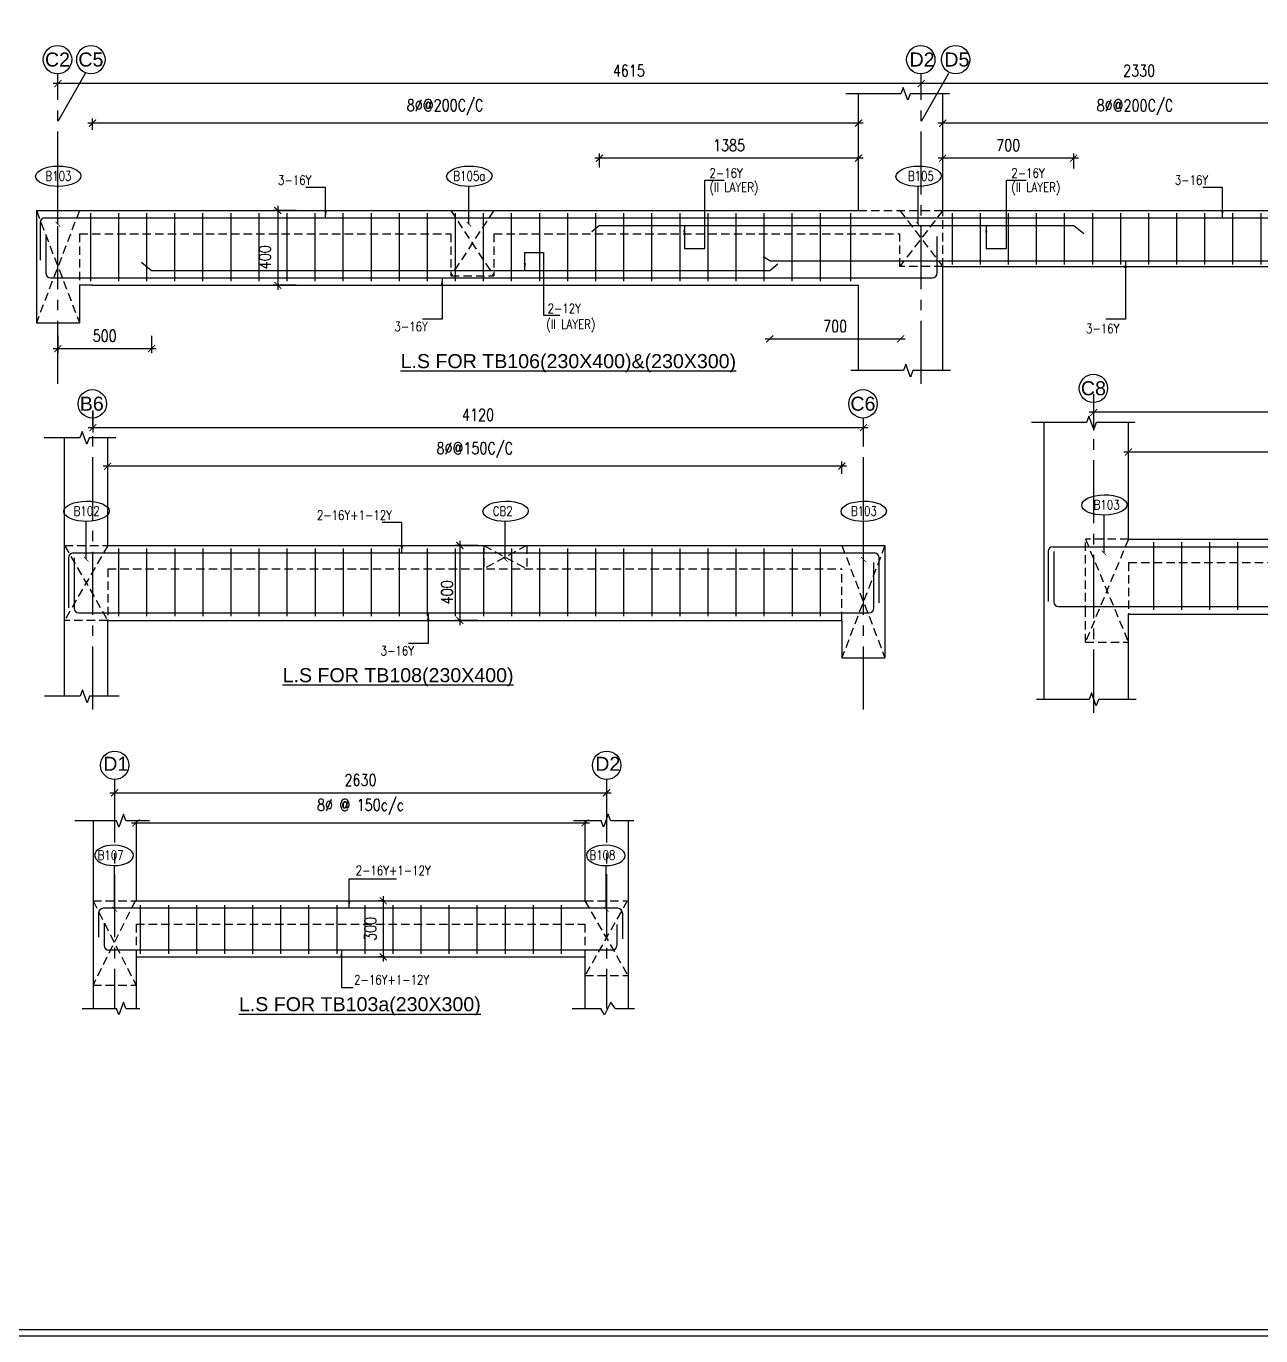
# Model space of a CAD drawing. Header units: millimetres. Extents: x 12977220 to 13113408, y -169657 to -55898.
# Drawn here: x 13080070 to 13086670, y -92416 to -85415 of the extents above; entities that cross this region are included whole.
import ezdxf

# ---------------------------------------------------------------- set-up
doc = ezdxf.new("R2010")
doc.units = ezdxf.units.MM
doc.header["$LTSCALE"] = 3
doc.header["$PDMODE"] = 66
for name, pattern in [('CENTER', [2, 1.25, -0.25, 0.25, -0.25]), ('CENTER2', [1.125, 0.75, -0.125, 0.125, -0.125]), ('HIDDEN', [0.375, 0.25, -0.125]), ('HIDDENX2', [0.75, 0.5, -0.25])]:
    doc.linetypes.add(name, pattern=pattern)
for name, color, linetype in [('BEAM ROD', 211, 'Continuous'), ('COLUMN-NAME', 83, 'Continuous'), ('DIM', 9, 'Continuous'), ('FOOTING', 60, 'Continuous'), ('GRID', 8, 'CENTER'), ('GRIDNAME', 83, 'Continuous'), ('Hidden', 5, 'HIDDEN'), ('MAIN-ROD', 31, 'Continuous'), ('STRIPS-COL-MID', 1, 'Continuous')]:
    doc.layers.add(name, color=color, linetype=linetype)
doc.styles.add('ariel', font='ARIAL.TTF')
doc.styles.add('ROMANS', font='romans.shx', dxfattribs={"width": 0.8})
doc.styles.add('ROMANT', font='romant.shx', dxfattribs={"width": 0.75})
doc.styles.add('STYLE1', font='romans.shx', dxfattribs={"width": 0.8})
doc.dimstyles.new('1NNN', dxfattribs={"dimtxt": 0.5, "dimasz": 0.625, "dimexe": 0.25, "dimexo": 0.25, "dimgap": 0.375, "dimtad": 1, "dimdec": 0, "dimzin": 0, "dimdsep": 46, "dimtxsty": 'ROMANS', "dimblk": 'ARCHTICK', "dimcen": 0.0225, "dimdle": 0.25, "dimclrd": 9, "dimclre": 9, "dimclrt": 4, "dimadec": 0, "dimazin": 0, "dimtfac": 1, "dimtdec": 0, "dimtofl": 0, "dimtmove": 0, "dimatfit": 3, "dimfxl": 1, "dimtvp": 0.25, "dimtolj": 1, "dimtzin": 0, "dimarcsym": 0})
doc.dimstyles.new('DIM', dxfattribs={"dimtxt": 3, "dimasz": 1, "dimexe": 1, "dimexo": 1, "dimgap": 0.5, "dimtad": 1, "dimdec": 0, "dimdsep": 46, "dimtxsty": 'ROMANT', "dimblk": 'DOT', "dimcen": 2, "dimdle": 1, "dimclrd": 9, "dimclre": 9, "dimclrt": 123, "dimadec": 0, "dimazin": 0, "dimtfac": 1, "dimtdec": 0, "dimtmove": 2, "dimatfit": 2, "dimldrblk": 'ARCHTICK', "dimfxl": 1, "dimarcsym": 0})

# ---------------------------------------------------------------- blocks, each defined once
blk = doc.blocks.new('_ARCHTICK')
at = {"color": 0, "linetype": 'ByBlock', "const_width": 0.15}
blk.add_lwpolyline([(-0.5, -0.5), (0.5, 0.5)], dxfattribs=at)
blk = doc.blocks.new('*D812')
at = {"layer": 'Defpoints', "color": 0, "transparency": 16777216}
for p in [(13080542.5, -89511.4), (13083172.5, -89511.4), (13083172.5, -89513.4)]:
    blk.add_point(p, dxfattribs=at)
at = {"layer": 'DIM', "color": 8, "lineweight": -2, "transparency": 16777216}
for p, q in [((13080517.5, -89513.4), (13083197.5, -89513.4)), ((13080542.5, -89536.4), (13080542.5, -89538.4)), ((13083172.5, -89536.4), (13083172.5, -89538.4))]:
    blk.add_line(p, q, dxfattribs=at)
at = {"layer": 'DIM', "color": 8, "lineweight": -2, "transparency": 16777216, "xscale": 37.5, "yscale": 37.5, "zscale": 37.5, "rotation": 180}
blk.add_blockref('_ARCHTICK', (13080542.5, -89513.4), dxfattribs=at)
at = {"layer": 'DIM', "color": 8, "lineweight": -2, "transparency": 16777216, "xscale": 37.5, "yscale": 37.5, "zscale": 37.5}
blk.add_blockref('_ARCHTICK', (13083172.5, -89513.4), dxfattribs=at)
at = {"layer": 'DIM', "color": 6, "transparency": 16777216, "insert": (13081857.5, -89444.7), "char_height": 62.5, "attachment_point": 5, "style": 'ROMANS'}
blk.add_mtext('\\A1;2630', dxfattribs=at)
blk = doc.blocks.new('*D813')
at = {"layer": 'Defpoints', "color": 0, "transparency": 16777216}
for p in [(13080657.5, -89673.7), (13083057.5, -89673.7), (13083057.5, -89673.7)]:
    blk.add_point(p, dxfattribs=at)
at = {"layer": 'DIM', "color": 8, "lineweight": -2, "transparency": 16777216}
blk.add_line((13080632.5, -89673.7), (13083082.5, -89673.7), dxfattribs=at)
at = {"layer": 'DIM', "color": 8, "lineweight": -2, "transparency": 16777216, "xscale": 37.5, "yscale": 37.5, "zscale": 37.5, "rotation": 180}
blk.add_blockref('_ARCHTICK', (13080657.5, -89673.7), dxfattribs=at)
at = {"layer": 'DIM', "color": 8, "lineweight": -2, "transparency": 16777216, "xscale": 37.5, "yscale": 37.5, "zscale": 37.5}
blk.add_blockref('_ARCHTICK', (13083057.5, -89673.7), dxfattribs=at)
at = {"layer": 'DIM', "color": 6, "transparency": 16777216, "insert": (13081857.5, -89588.6), "char_height": 62.5, "attachment_point": 5, "style": 'ROMANS'}
blk.add_mtext('\\A1;8%%C @ 150c/c', dxfattribs=at)
blk = doc.blocks.new('_Dot')
at = {"color": 0, "linetype": 'ByBlock', "lineweight": -2}
blk.add_line((-0.5, 0), (-1, 0), dxfattribs=at)
at = {"color": 0, "linetype": 'ByBlock', "const_width": 0.5}
blk.add_lwpolyline([(-0.25, 0, 1), (0.25, 0, 1)], format="xyb", close=True, dxfattribs=at)
blk = doc.blocks.new('*D814')
at = {"layer": 'Defpoints', "color": 0, "transparency": 16777216}
for p in [(13082013.4, -90090.8), (13081979.5, -90390.8), (13082013.4, -90390.8)]:
    blk.add_point(p, dxfattribs=at)
at = {"layer": 'DIM', "color": 8, "lineweight": -2, "transparency": 16777216}
for p, q in [((13081988.4, -90090.8), (13081954.5, -90090.8)), ((13081979.5, -90065.8), (13081979.5, -90415.8)), ((13081988.4, -90390.8), (13081954.5, -90390.8))]:
    blk.add_line(p, q, dxfattribs=at)
at = {"layer": 'DIM', "color": 8, "lineweight": -2, "transparency": 16777216, "xscale": 37.5, "yscale": 37.5, "zscale": 37.5}
for p, rotation in [((13081979.5, -90090.8), 90), ((13081979.5, -90390.8), 270)]:
    blk.add_blockref('_ARCHTICK', p, dxfattribs=dict(at, rotation=rotation))
at = {"layer": 'DIM', "color": 6, "transparency": 16777216, "insert": (13081910.8, -90240.8), "char_height": 62.5, "attachment_point": 5, "rotation": 90, "style": 'ROMANS'}
blk.add_mtext('\\A1;300', dxfattribs=at)
blk = doc.blocks.new('*D823')
at = {"layer": 'Defpoints', "color": 0, "transparency": 16777216}
for p in [(13084855, -85721.9), (13084855, -85767.6), (13087185, -85830.1)]:
    blk.add_point(p, dxfattribs=at)
at = {"layer": 'DIM', "color": 8, "lineweight": -2, "transparency": 16777216}
for p, q in [((13087210, -85721.9), (13084830, -85721.9)), ((13084855, -85742.6), (13084855, -85696.9)), ((13087185, -85805.1), (13087185, -85696.9))]:
    blk.add_line(p, q, dxfattribs=at)
at = {"layer": 'DIM', "color": 8, "lineweight": -2, "transparency": 16777216, "xscale": 37.5, "yscale": 37.5, "zscale": 37.5, "rotation": 180}
blk.add_blockref('_ARCHTICK', (13084855, -85721.9), dxfattribs=at)
at = {"layer": 'DIM', "color": 8, "lineweight": -2, "transparency": 16777216, "xscale": 37.5, "yscale": 37.5, "zscale": 37.5}
blk.add_blockref('_ARCHTICK', (13087185, -85721.9), dxfattribs=at)
at = {"layer": 'DIM', "color": 6, "transparency": 16777216, "insert": (13086020, -85653.1), "char_height": 62.5, "attachment_point": 5, "style": 'ROMANS'}
blk.add_mtext('\\A1;2330', dxfattribs=at)
blk = doc.blocks.new('*D824')
at = {"layer": 'Defpoints', "color": 0, "transparency": 16777216}
for p in [(13080240, -85721.9), (13080240, -85801.4), (13084855, -85767.6)]:
    blk.add_point(p, dxfattribs=at)
at = {"layer": 'DIM', "color": 8, "lineweight": -2, "transparency": 16777216}
for p, q in [((13084880, -85721.9), (13080215, -85721.9)), ((13080240, -85776.4), (13080240, -85696.9)), ((13084855, -85742.6), (13084855, -85696.9))]:
    blk.add_line(p, q, dxfattribs=at)
at = {"layer": 'DIM', "color": 8, "lineweight": -2, "transparency": 16777216, "xscale": 37.5, "yscale": 37.5, "zscale": 37.5, "rotation": 180}
blk.add_blockref('_ARCHTICK', (13080240, -85721.9), dxfattribs=at)
at = {"layer": 'DIM', "color": 8, "lineweight": -2, "transparency": 16777216, "xscale": 37.5, "yscale": 37.5, "zscale": 37.5}
blk.add_blockref('_ARCHTICK', (13084855, -85721.9), dxfattribs=at)
at = {"layer": 'DIM', "color": 6, "transparency": 16777216, "insert": (13083292, -85653.1), "char_height": 62.5, "attachment_point": 5, "style": 'ROMANS'}
blk.add_mtext('\\A1;4615', dxfattribs=at)
blk = doc.blocks.new('*D825')
at = {"layer": 'Defpoints', "color": 0, "transparency": 16777216}
for p in [(13081538.4, -86400.4), (13081415.6, -86800.4), (13081538.4, -86800.4)]:
    blk.add_point(p, dxfattribs=at)
at = {"layer": 'DIM', "color": 8, "lineweight": -2, "transparency": 16777216}
for p, q in [((13081415.6, -86375.4), (13081415.6, -86825.4)), ((13081513.4, -86400.4), (13081390.6, -86400.4)), ((13081513.4, -86800.4), (13081390.6, -86800.4))]:
    blk.add_line(p, q, dxfattribs=at)
at = {"layer": 'DIM', "color": 8, "lineweight": -2, "transparency": 16777216, "xscale": 37.5, "yscale": 37.5, "zscale": 37.5}
for p, rotation in [((13081415.6, -86400.4), 90), ((13081415.6, -86800.4), 270)]:
    blk.add_blockref('_ARCHTICK', p, dxfattribs=dict(at, rotation=rotation))
at = {"layer": 'DIM', "color": 6, "transparency": 16777216, "insert": (13081346.8, -86650.4), "char_height": 62.5, "attachment_point": 5, "rotation": 90, "style": 'ROMANS'}
blk.add_mtext('\\A1;400', dxfattribs=at)
blk = doc.blocks.new('*D826')
at = {"layer": 'Defpoints', "color": 0, "transparency": 16777216}
for p in [(13084970, -86120.7), (13084970, -86218.8), (13085670, -86201.3)]:
    blk.add_point(p, dxfattribs=at)
at = {"layer": 'DIM', "color": 8, "lineweight": -2, "transparency": 16777216}
for p, q in [((13084970, -86193.8), (13084970, -86095.7)), ((13085670, -86176.3), (13085670, -86095.7)), ((13085695, -86120.7), (13084945, -86120.7))]:
    blk.add_line(p, q, dxfattribs=at)
at = {"layer": 'DIM', "color": 8, "lineweight": -2, "transparency": 16777216, "xscale": 37.5, "yscale": 37.5, "zscale": 37.5, "rotation": 180}
blk.add_blockref('_ARCHTICK', (13084970, -86120.7), dxfattribs=at)
at = {"layer": 'DIM', "color": 8, "lineweight": -2, "transparency": 16777216, "xscale": 37.5, "yscale": 37.5, "zscale": 37.5}
blk.add_blockref('_ARCHTICK', (13085670, -86120.7), dxfattribs=at)
at = {"layer": 'DIM', "color": 6, "transparency": 16777216, "insert": (13085320, -86051.9), "char_height": 62.5, "attachment_point": 5, "style": 'ROMANS'}
blk.add_mtext('\\A1;700', dxfattribs=at)
blk = doc.blocks.new('*D827')
at = {"layer": 'Defpoints', "color": 0, "transparency": 16777216}
for p in [(13084970, -85934.4), (13084970, -85993.2), (13087000.1, -86000.6)]:
    blk.add_point(p, dxfattribs=at)
at = {"layer": 'DIM', "color": 8, "lineweight": -2, "transparency": 16777216}
for p, q in [((13087025.1, -85934.4), (13084945, -85934.4)), ((13084970, -85968.2), (13084970, -85909.4)), ((13087000.1, -85975.6), (13087000.1, -85909.4))]:
    blk.add_line(p, q, dxfattribs=at)
at = {"layer": 'DIM', "color": 8, "lineweight": -2, "transparency": 16777216, "xscale": 37.5, "yscale": 37.5, "zscale": 37.5, "rotation": 180}
blk.add_blockref('_ARCHTICK', (13084970, -85934.4), dxfattribs=at)
at = {"layer": 'DIM', "color": 8, "lineweight": -2, "transparency": 16777216, "xscale": 37.5, "yscale": 37.5, "zscale": 37.5}
blk.add_blockref('_ARCHTICK', (13087000.1, -85934.4), dxfattribs=at)
at = {"layer": 'DIM', "color": 6, "transparency": 16777216, "insert": (13085997.5, -85849.3), "char_height": 62.5, "attachment_point": 5, "style": 'ROMANS'}
blk.add_mtext('\\A1;8%%C@200C/C', dxfattribs=at)
blk = doc.blocks.new('*D828')
at = {"layer": 'Defpoints', "color": 0, "transparency": 16777216}
for p in [(13083135, -86120.7), (13084520, -86166.2), (13083135, -86195.2)]:
    blk.add_point(p, dxfattribs=at)
at = {"layer": 'DIM', "color": 8, "lineweight": -2, "transparency": 16777216}
for p, q in [((13083135, -86170.2), (13083135, -86095.7)), ((13084520, -86141.2), (13084520, -86095.7)), ((13084545, -86120.7), (13083110, -86120.7))]:
    blk.add_line(p, q, dxfattribs=at)
at = {"layer": 'DIM', "color": 8, "lineweight": -2, "transparency": 16777216, "xscale": 37.5, "yscale": 37.5, "zscale": 37.5, "rotation": 180}
blk.add_blockref('_ARCHTICK', (13083135, -86120.7), dxfattribs=at)
at = {"layer": 'DIM', "color": 8, "lineweight": -2, "transparency": 16777216, "xscale": 37.5, "yscale": 37.5, "zscale": 37.5}
blk.add_blockref('_ARCHTICK', (13084520, -86120.7), dxfattribs=at)
at = {"layer": 'DIM', "color": 6, "transparency": 16777216, "insert": (13083827.5, -86051.9), "char_height": 62.5, "attachment_point": 5, "style": 'ROMANS'}
blk.add_mtext('\\A1;1385', dxfattribs=at)
blk = doc.blocks.new('*D829')
at = {"layer": 'Defpoints', "color": 0, "transparency": 16777216}
for p in [(13080425, -85933.5), (13080425, -85994.6), (13084520, -85997.7)]:
    blk.add_point(p, dxfattribs=at)
at = {"layer": 'DIM', "color": 8, "lineweight": -2, "transparency": 16777216}
for p, q in [((13084545, -85933.5), (13080400, -85933.5)), ((13080425, -85969.6), (13080425, -85908.5)), ((13084520, -85972.7), (13084520, -85908.5))]:
    blk.add_line(p, q, dxfattribs=at)
at = {"layer": 'DIM', "color": 8, "lineweight": -2, "transparency": 16777216, "xscale": 37.5, "yscale": 37.5, "zscale": 37.5, "rotation": 180}
blk.add_blockref('_ARCHTICK', (13080425, -85933.5), dxfattribs=at)
at = {"layer": 'DIM', "color": 8, "lineweight": -2, "transparency": 16777216, "xscale": 37.5, "yscale": 37.5, "zscale": 37.5}
blk.add_blockref('_ARCHTICK', (13084520, -85933.5), dxfattribs=at)
at = {"layer": 'DIM', "color": 6, "transparency": 16777216, "insert": (13082309.4, -85848.4), "char_height": 62.5, "attachment_point": 5, "style": 'ROMANS'}
blk.add_mtext('\\A1;8%%C@200C/C', dxfattribs=at)
blk = doc.blocks.new('*D830')
at = {"layer": 'Defpoints', "color": 0, "transparency": 16777216}
for p in [(13080240, -87045.7), (13080740, -87045.7), (13080740, -87139)]:
    blk.add_point(p, dxfattribs=at)
at = {"layer": 'DIM', "color": 8, "lineweight": -2, "transparency": 16777216}
for p, q in [((13080240, -87070.7), (13080240, -87164)), ((13080740, -87070.7), (13080740, -87164)), ((13080215, -87139), (13080765, -87139))]:
    blk.add_line(p, q, dxfattribs=at)
at = {"layer": 'DIM', "color": 8, "lineweight": -2, "transparency": 16777216, "xscale": 37.5, "yscale": 37.5, "zscale": 37.5, "rotation": 180}
blk.add_blockref('_ARCHTICK', (13080240, -87139), dxfattribs=at)
at = {"layer": 'DIM', "color": 8, "lineweight": -2, "transparency": 16777216, "xscale": 37.5, "yscale": 37.5, "zscale": 37.5}
blk.add_blockref('_ARCHTICK', (13080740, -87139), dxfattribs=at)
at = {"layer": 'DIM', "color": 6, "transparency": 16777216, "insert": (13080490, -87070.2), "char_height": 62.5, "attachment_point": 5, "style": 'ROMANS'}
blk.add_mtext('\\A1;500', dxfattribs=at)
blk = doc.blocks.new('*D831')
at = {"layer": 'Defpoints', "color": 0, "transparency": 16777216}
for p in [(13084045, -87087), (13084745, -87087), (13084745, -87087)]:
    blk.add_point(p, dxfattribs=at)
at = {"layer": 'DIM', "color": 8, "lineweight": -2, "transparency": 16777216}
blk.add_line((13084020, -87087), (13084770, -87087), dxfattribs=at)
at = {"layer": 'DIM', "color": 8, "lineweight": -2, "transparency": 16777216, "xscale": 37.5, "yscale": 37.5, "zscale": 37.5, "rotation": 180}
blk.add_blockref('_ARCHTICK', (13084045, -87087), dxfattribs=at)
at = {"layer": 'DIM', "color": 8, "lineweight": -2, "transparency": 16777216, "xscale": 37.5, "yscale": 37.5, "zscale": 37.5}
blk.add_blockref('_ARCHTICK', (13084745, -87087), dxfattribs=at)
at = {"layer": 'DIM', "color": 6, "transparency": 16777216, "insert": (13084395, -87018.3), "char_height": 62.5, "attachment_point": 5, "style": 'ROMANS'}
blk.add_mtext('\\A1;700', dxfattribs=at)
blk = doc.blocks.new('*D835')
at = {"layer": 'Defpoints', "color": 0, "transparency": 16777216}
for p in [(13080426, -87445.2), (13080426, -87561.6), (13084546, -87675.3)]:
    blk.add_point(p, dxfattribs=at)
at = {"layer": 'DIM', "color": 8, "lineweight": -2, "transparency": 16777216}
for p, q in [((13080426, -87470.2), (13080426, -87586.6)), ((13084571, -87561.6), (13080401, -87561.6)), ((13084546, -87650.3), (13084546, -87536.6))]:
    blk.add_line(p, q, dxfattribs=at)
at = {"layer": 'DIM', "color": 8, "lineweight": -2, "transparency": 16777216, "xscale": 37.5, "yscale": 37.5, "zscale": 37.5, "rotation": 180}
blk.add_blockref('_ARCHTICK', (13080426, -87561.6), dxfattribs=at)
at = {"layer": 'DIM', "color": 8, "lineweight": -2, "transparency": 16777216, "xscale": 37.5, "yscale": 37.5, "zscale": 37.5}
blk.add_blockref('_ARCHTICK', (13084546, -87561.6), dxfattribs=at)
at = {"layer": 'DIM', "color": 6, "transparency": 16777216, "insert": (13082486, -87492.8), "char_height": 62.5, "attachment_point": 5, "style": 'ROMANS'}
blk.add_mtext('\\A1;4120', dxfattribs=at)
blk = doc.blocks.new('*D836')
at = {"layer": 'Defpoints', "color": 0, "transparency": 16777216}
for p in [(13082511.2, -88191.4), (13082388.4, -88591.4), (13082511.2, -88591.4)]:
    blk.add_point(p, dxfattribs=at)
at = {"layer": 'DIM', "color": 8, "lineweight": -2, "transparency": 16777216}
for p, q in [((13082486.2, -88191.4), (13082363.4, -88191.4)), ((13082388.4, -88166.4), (13082388.4, -88616.4)), ((13082486.2, -88591.4), (13082363.4, -88591.4))]:
    blk.add_line(p, q, dxfattribs=at)
at = {"layer": 'DIM', "color": 8, "lineweight": -2, "transparency": 16777216, "xscale": 37.5, "yscale": 37.5, "zscale": 37.5}
for p, rotation in [((13082388.4, -88191.4), 90), ((13082388.4, -88591.4), 270)]:
    blk.add_blockref('_ARCHTICK', p, dxfattribs=dict(at, rotation=rotation))
at = {"layer": 'DIM', "color": 6, "transparency": 16777216, "insert": (13082319.7, -88441.4), "char_height": 62.5, "attachment_point": 5, "rotation": 90, "style": 'ROMANS'}
blk.add_mtext('\\A1;400', dxfattribs=at)
blk = doc.blocks.new('*D837')
at = {"layer": 'Defpoints', "color": 0, "transparency": 16777216}
for p in [(13080506, -87766.7), (13080506, -87814), (13084431, -87834)]:
    blk.add_point(p, dxfattribs=at)
at = {"layer": 'DIM', "color": 8, "lineweight": -2, "transparency": 16777216}
for p, q in [((13084456, -87766.7), (13080481, -87766.7)), ((13080506, -87789), (13080506, -87741.7)), ((13084431, -87809), (13084431, -87741.7))]:
    blk.add_line(p, q, dxfattribs=at)
at = {"layer": 'DIM', "color": 8, "lineweight": -2, "transparency": 16777216, "xscale": 37.5, "yscale": 37.5, "zscale": 37.5, "rotation": 180}
blk.add_blockref('_ARCHTICK', (13080506, -87766.7), dxfattribs=at)
at = {"layer": 'DIM', "color": 8, "lineweight": -2, "transparency": 16777216, "xscale": 37.5, "yscale": 37.5, "zscale": 37.5}
blk.add_blockref('_ARCHTICK', (13084431, -87766.7), dxfattribs=at)
at = {"layer": 'DIM', "color": 6, "transparency": 16777216, "insert": (13082468.5, -87681.6), "char_height": 62.5, "attachment_point": 5, "style": 'ROMANS'}
blk.add_mtext('\\A1;8%%C@150C/C', dxfattribs=at)
blk = doc.blocks.new('*D838')
at = {"layer": 'Defpoints', "color": 0, "transparency": 16777216}
for p in [(13090462.9, -87359.6), (13085777.9, -87479.2), (13085777.9, -87601.7)]:
    blk.add_point(p, dxfattribs=at)
at = {"layer": 'DIM', "color": 8, "lineweight": -2, "transparency": 16777216}
for p, q in [((13090462.9, -87384.6), (13090462.9, -87504.2)), ((13090487.9, -87479.2), (13085752.9, -87479.2)), ((13085777.9, -87576.7), (13085777.9, -87454.2))]:
    blk.add_line(p, q, dxfattribs=at)
at = {"layer": 'DIM', "color": 8, "lineweight": -2, "transparency": 16777216, "xscale": 37.5, "yscale": 37.5, "zscale": 37.5, "rotation": 180}
blk.add_blockref('_ARCHTICK', (13085777.9, -87479.2), dxfattribs=at)
at = {"layer": 'DIM', "color": 8, "lineweight": -2, "transparency": 16777216, "xscale": 37.5, "yscale": 37.5, "zscale": 37.5}
blk.add_blockref('_ARCHTICK', (13090462.9, -87479.2), dxfattribs=at)
at = {"layer": 'DIM', "color": 6, "transparency": 16777216, "insert": (13088120.4, -87410.5), "char_height": 62.5, "attachment_point": 5, "style": 'ROMANS'}
blk.add_mtext('\\A1;4685', dxfattribs=at)
blk = doc.blocks.new('*D839')
at = {"layer": 'Defpoints', "color": 0, "transparency": 16777216}
for p in [(13085962.9, -87691.8), (13085962.9, -87766.2), (13090347.9, -87757.9)]:
    blk.add_point(p, dxfattribs=at)
at = {"layer": 'DIM', "color": 8, "lineweight": -2, "transparency": 16777216}
for p, q in [((13090372.9, -87691.8), (13085937.9, -87691.8)), ((13085962.9, -87741.2), (13085962.9, -87666.8)), ((13090347.9, -87732.9), (13090347.9, -87666.8))]:
    blk.add_line(p, q, dxfattribs=at)
at = {"layer": 'DIM', "color": 8, "lineweight": -2, "transparency": 16777216, "xscale": 37.5, "yscale": 37.5, "zscale": 37.5, "rotation": 180}
blk.add_blockref('_ARCHTICK', (13085962.9, -87691.8), dxfattribs=at)
at = {"layer": 'DIM', "color": 8, "lineweight": -2, "transparency": 16777216, "xscale": 37.5, "yscale": 37.5, "zscale": 37.5}
blk.add_blockref('_ARCHTICK', (13090347.9, -87691.8), dxfattribs=at)
at = {"layer": 'DIM', "color": 6, "transparency": 16777216, "insert": (13088155.4, -87606.7), "char_height": 62.5, "attachment_point": 5, "style": 'ROMANS'}
blk.add_mtext('\\A1;8%%C@200C/C', dxfattribs=at)

msp = doc.modelspace()

# ---------------------------------------------------------------- linework, layer by layer
at = {"layer": 'BEAM ROD', "color": 2}
for p, q in [((13080170.5, -86440.4), (13084929.4, -86440.4)), ((13084929.4, -86440.4), (13087245, -86440.4)), ((13080145.5, -86465.4), (13080145.5, -86665.3)), ((13083135, -86480.4), (13083094.1, -86514)), ((13083135, -86480.4), (13085670, -86480.4)), ((13085670, -86480.4), (13085724, -86523.5)), ((13080175.5, -86539.4), (13080175.5, -86735.4)), ((13084940, -86735.4), (13084940, -86539.3)), ((13084045, -86670.4), (13084010.2, -86648)), ((13080686.1, -86677.2), (13080740, -86720.4)), ((13080740, -86720.4), (13084045, -86720.4)), ((13084045, -86670.4), (13087215, -86670.4)), ((13084045, -86720.4), (13084088.7, -86685)), ((13080200.5, -86760.4), (13084915, -86760.4)), ((13085558.4, -88197.7), (13085922.2, -88197.7)), ((13085922.2, -88197.7), (13090522.9, -88197.7)), ((13080296.5, -88256.4), (13080296.5, -88524.4)), ((13080321.5, -88231.4), (13084390.4, -88231.4)), ((13080326.5, -88256.4), (13080326.5, -88526.4)), ((13084390.4, -88231.4), (13084606, -88231.4)), ((13084631, -88498.1), (13084631, -88256.4)), ((13085533.4, -88222.7), (13085533.4, -88490.8)), ((13085563.4, -88222.7), (13085563.4, -88492.7)), ((13084601, -88526.4), (13084601, -88281.6)), ((13080351.5, -88551.4), (13084576, -88551.4)), ((13085588.4, -88517.7), (13090492.9, -88517.7))]:
    msp.add_line(p, q, dxfattribs=at)
for centre, start, end in [((13080170.5, -86465.4), 90, 180), ((13080200.5, -86735.4, 0), 180, 270), ((13084915, -86735.4, 0), 270, 360), ((13085558.4, -88222.7), 90, 180), ((13080321.5, -88256.4), 90, 180), ((13084606, -88256.4), 0, 90), ((13080351.5, -88526.4, 0), 180, 270), ((13084576, -88526.4, 0), 270, 0), ((13085588.4, -88492.7, 0), 180, 270)]:
    msp.add_arc(centre, 25, start, end, dxfattribs=at)
at = {"layer": 'COLUMN-NAME', "color": 8, "linetype": 'HIDDENX2', "ltscale": 30}
for p, q in [((13080355, -86400.4), (13080125, -87000.4)), ((13080125, -86400.4), (13080355, -87000.4)), ((13082570, -86400.4), (13082340, -86750.4)), ((13082340, -86400.4), (13082570, -86750.4)), ((13084520, -86400.4), (13084970, -86400.4)), ((13084970, -86400.4), (13084740, -86700.4)), ((13084740, -86400.4), (13084970, -86700.4)), ((13084970, -86700.4), (13084970, -86400.4)), ((13080355, -86525.4), (13082340, -86525.4)), ((13080355, -86525.4), (13080355, -86800.4)), ((13082340, -86525.4), (13082340, -86750.4)), ((13082570, -86525.4), (13084740, -86525.4)), ((13082570, -86525.4), (13082570, -86750.4)), ((13084740, -86700.4), (13084740, -86525.4)), ((13084970, -86700.4), (13084740, -86700.4)), ((13082340, -86750.4), (13082570, -86750.4)), ((13080276, -88191.4), (13080506, -88191.4)), ((13080506, -88191.4), (13080276, -88591.4)), ((13080276, -88191.4), (13080506, -88591.4)), ((13082516, -88191.4), (13082516, -88316.4)), ((13082516, -88191.4), (13082746, -88316.4)), ((13082746, -88191.4), (13082516, -88316.4)), ((13082746, -88191.4), (13082746, -88316.4)), ((13084661, -88191.4), (13084431, -88791.4)), ((13084431, -88191.4), (13084661, -88791.4)), ((13085732.9, -88557.7), (13085732.9, -88157.7)), ((13085962.9, -88157.7), (13085732.9, -88707.7)), ((13085732.9, -88157.7), (13085962.9, -88707.7)), ((13085962.9, -88157.7), (13085732.9, -88157.7)), ((13080506, -88316.4), (13084431, -88316.4)), ((13080506, -88316.4), (13080506, -88591.4)), ((13084431, -88316.4), (13084431, -88316.4)), ((13084431, -88591.4), (13084431, -88316.4)), ((13085962.9, -88282.7), (13090347.9, -88282.7)), ((13085962.9, -88282.7), (13085962.9, -88557.7)), ((13085732.9, -88707.7), (13085732.9, -88557.7)), ((13080506, -88591.4), (13080276, -88591.4)), ((13085732.9, -88707.7), (13085962.9, -88707.7)), ((13080427.5, -90090.8), (13080657.5, -90090.8)), ((13080653.4, -90090.8), (13080427.5, -90540.8)), ((13080427.5, -90090.8), (13080657.5, -90540.8)), ((13083057.5, -90090.8), (13083287.5, -90090.8)), ((13083283.4, -90090.8), (13083057.5, -90490.8)), ((13083057.5, -90090.8), (13083287.5, -90490.8)), ((13080657.5, -90215.8), (13083057.5, -90215.8)), ((13080657.5, -90215.8), (13080657.5, -90390.8)), ((13083057.5, -90215.8), (13083057.5, -90390.8)), ((13083057.5, -90490.8), (13083287.5, -90490.8)), ((13080427.5, -90540.8), (13080657.5, -90540.8))]:
    msp.add_line(p, q, dxfattribs=at)
at = {"layer": 'DIM', "color": 1, "linetype": 'ByBlock', "ltscale": 500}
for p, q in [((13084520, -86400.4), (13084520, -85777.4)), ((13084970, -86400.4), (13084970, -85777.9)), ((13080125, -86400.4), (13080355, -86400.4)), ((13080125, -86400.4), (13080125, -87000.4)), ((13080355, -86400.4), (13084520, -86400.4)), ((13084970, -86400.4), (13087000, -86400.4)), ((13084970, -87257), (13084970, -86700.4)), ((13084970, -86700.4), (13087000, -86700.4)), ((13080355, -86800.4), (13080355, -87000.4)), ((13080425, -86800.4), (13080355, -86800.4)), ((13080425, -86800.4), (13084520, -86800.4)), ((13084520, -87256.4), (13084520, -86800.4)), ((13080125, -87000.4), (13080355, -87000.4)), ((13085512.9, -88557.7), (13085512.9, -87534.7)), ((13085962.9, -88157.7), (13085962.9, -87535.2)), ((13080276, -88591.4), (13080276, -87617.1)), ((13080506, -88191.4), (13080506, -87617.1)), ((13080493.6, -88191.4), (13084431, -88191.4)), ((13084431, -88191.4), (13084431, -88191.4)), ((13084431, -88191.4), (13084661, -88191.4)), ((13084661, -88191.4), (13084661, -88791.4)), ((13085962.9, -88157.7), (13090347.8, -88157.7)), ((13085512.9, -89013.8), (13085512.9, -88557.7)), ((13085962.9, -89014.3), (13085962.9, -88557.7)), ((13085962.9, -88557.7), (13090347.8, -88557.7)), ((13080276, -88997.4), (13080276, -88591.4)), ((13080506, -88997.4), (13080506, -88591.4)), ((13080506, -88591.4), (13084431, -88591.4)), ((13084431, -88591.4), (13084431, -88591.4)), ((13084431, -88591.4), (13084431, -88791.4)), ((13084431, -88791.4), (13084661, -88791.4)), ((13080427.5, -89662.1), (13080427.5, -90666.3)), ((13080657.5, -89662.1), (13080657.5, -90090.8)), ((13083057.5, -89662.1), (13083057.5, -90090.8)), ((13083133.4, -89662.1), (13083133.4, -89662.1)), ((13083133.4, -89662.1), (13083134.2, -89662.1)), ((13083287.5, -89662.1), (13083287.5, -89661.2)), ((13083287.5, -89662.1), (13083287.5, -90090.8)), ((13080657.5, -90090.8), (13083057.5, -90090.8)), ((13083287.5, -90090.8), (13083287.5, -90666.3)), ((13080657.5, -90390.8), (13083057.5, -90390.8)), ((13080657.5, -90390.8), (13080657.5, -90666.3)), ((13083057.5, -90390.8), (13083057.5, -90666.3))]:
    msp.add_line(p, q, dxfattribs=at)
at = {"layer": 'DIM', "color": 8}
for p, q in [((13083697.6, -86603.8), (13083697.6, -86238.3)), ((13083697.6, -86238.3), (13083802.2, -86238.3)), ((13085311.4, -86603.8), (13085311.4, -86238.3)), ((13085311.4, -86238.3), (13085416, -86238.3))]:
    msp.add_line(p, q, dxfattribs=at)
at = {"layer": 'DIM', "linetype": 'ByBlock', "ltscale": 500}
msp.add_line((13072844.3, -92383), (13089603.2, -92383), dxfattribs=at)
msp.add_lwpolyline([(13092413.3, -78556), (13072811.3, -78556), (13072811.3, -92416), (13092413.3, -92416)], close=True, dxfattribs=at)
at = {"layer": 'DIM', "color": 1, "linetype": 'ByBlock', "ltscale": 500}
for points in [[(13080330.4, -89662.1), (13080552.5, -89662.1)], [(13080602.5, -89662.1), (13080590, -89627.8), (13080565, -89696.5), (13080552.5, -89662.1)], [(13080602.5, -89662.1), (13080729.9, -89662.1)], [(13082995.4, -89662.1), (13083143.4, -89662.1)], [(13083193.4, -89662.1), (13083180.9, -89627.8), (13083155.9, -89696.5), (13083143.4, -89662.1)], [(13083193.4, -89662.1), (13083317.8, -89662.1)], [(13080602.5, -90666.3), (13080590, -90632), (13080565, -90700.7), (13080552.5, -90666.3)], [(13083218.1, -90666.3), (13083195.4, -90632), (13083162.6, -90700.7), (13083141.7, -90666.3)], [(13080368.7, -90666.3), (13080552.5, -90666.3)], [(13080602.5, -90666.3), (13080677.4, -90666.3)], [(13082988.5, -90666.3), (13083141.7, -90666.3)], [(13083218.1, -90666.3), (13083322.2, -90666.3)]]:
    msp.add_lwpolyline(points, dxfattribs=at)
at = {"layer": 'FOOTING', "color": 6, "linetype": 'ByBlock'}
for centre in [(13080241.8, -86217.3), (13082439.3, -86217.3), (13084841.2, -86217.3), (13085834, -87974.7), (13080392.8, -88008.3), (13082633.3, -88008.3), (13084547.8, -88008.3)]:
    msp.add_ellipse(centre, major_axis=(-121.2, -1.5), ratio=0.448183, dxfattribs=at)
at = {"layer": 'FOOTING', "color": 6, "linetype": 'ByBlock', "extrusion": (0, 0, -1)}
for centre in [(13080539.8, -89848), (13083168.9, -89848.1)]:
    msp.add_ellipse(centre, major_axis=(103.6, -1.2), ratio=0.52435, dxfattribs=at)
at = {"layer": 'GRID', "linetype": 'CENTER2', "ltscale": 150}
for p, q in [((13080385.1, -85667.8), (13080240, -85925.6)), ((13080240, -87327.7), (13080240, -85670)), ((13085000.1, -85667.8), (13084855, -85925.6)), ((13084855, -87327.9), (13084855, -85670)), ((13085777.9, -89085.3), (13085777.9, -87381.5)), ((13080426, -89068.6), (13080426, -87476.4)), ((13084546, -89068.6), (13084546, -87509.7)), ((13080542.5, -89442.1), (13080542.5, -90666.3)), ((13083172.5, -89442.1), (13083172.5, -90666.3))]:
    msp.add_line(p, q, dxfattribs=at)
at = {"layer": 'GRIDNAME'}
for centre in [(13080237.7, -85594.2), (13080416.2, -85594.2), (13084852.7, -85594.2), (13085038.7, -85594.2), (13085775.6, -87351.6), (13080423.7, -87434), (13084543.7, -87434), (13080543.5, -89366.3), (13083173.5, -89366.3)]:
    msp.add_circle(centre, 75.8, dxfattribs=at)
at = {"layer": 'Hidden', "color": 1, "linetype": 'Continuous'}
for points in [[(13085006.7, -85776.9), (13084796.5, -85776.9), (13084784, -85811.2), (13084759, -85742.5), (13084746.5, -85776.9), (13084452, -85776.9)], [(13085011.8, -87256.4), (13084810, -87256.4), (13084797.5, -87290.8), (13084772.5, -87222.1), (13084760, -87256.4), (13084478.5, -87256.4)], [(13085999.6, -87534.2), (13085789.4, -87534.2), (13085776.9, -87568.6), (13085751.9, -87499.9), (13085739.4, -87534.2), (13085444.9, -87534.2)], [(13080549, -87615.8), (13080406.5, -87615.8), (13080394, -87650.1), (13080369, -87581.4), (13080356.5, -87615.8), (13080166.5, -87615.8)], [(13080568, -88997.4), (13080408.6, -88997.4), (13080396.1, -89031.7), (13080371.1, -88963.1), (13080358.6, -88997.4), (13080168.6, -88997.4)], [(13086004.7, -89013.8), (13085802.9, -89013.8), (13085790.4, -89048.1), (13085765.4, -88979.4), (13085752.9, -89013.8), (13085471.4, -89013.8)]]:
    msp.add_lwpolyline(points, dxfattribs=at)
at = {"layer": 'MAIN-ROD', "color": 2, "linetype": 'ByBlock', "ltscale": 500}
for p, q in [((13080457.5, -90155.8), (13080457.5, -90285.2)), ((13083232.5, -90130.8), (13080482.5, -90130.8)), ((13083257.5, -90155.8), (13083257.5, -90294)), ((13080487.5, -90210.5), (13080487.5, -90330.1)), ((13083227.5, -90218.2), (13083227.5, -90330.1)), ((13083202.5, -90355.1), (13080512.5, -90355.1))]:
    msp.add_line(p, q, dxfattribs=at)
for centre, start, end in [((13080482.5, -90155.8), 90, 180), ((13083232.5, -90155.8), 360, 90), ((13080512.5, -90330.1, 0), 180, 270), ((13083202.5, -90330.1, 0), 270, 360)]:
    msp.add_arc(centre, 25, start, end, dxfattribs=at)
at = {"layer": 'STRIPS-COL-MID', "color": 8, "linetype": 'Continuous'}
for p, q in [((13080413.7, -86415.5), (13080413.7, -86778.1)), ((13080563.7, -86415.5), (13080563.7, -86778.1)), ((13080713.7, -86415.5), (13080713.7, -86778.1)), ((13080863.7, -86415.5), (13080863.7, -86778.1)), ((13081013.7, -86415.5), (13081013.7, -86778.1)), ((13081163.7, -86415.5), (13081163.7, -86778.1)), ((13081313.7, -86415.5), (13081313.7, -86778.1)), ((13081463.7, -86415.5), (13081463.7, -86778.1)), ((13081613.7, -86415.5), (13081613.7, -86778.1)), ((13081763.7, -86415.5), (13081763.7, -86778.1)), ((13081913.7, -86415.5), (13081913.7, -86778.1)), ((13082063.7, -86415.5), (13082063.7, -86778.1)), ((13082213.7, -86415.5), (13082213.7, -86778.1)), ((13082363.7, -86415.5), (13082363.7, -86778.1)), ((13082513.7, -86415.5), (13082513.7, -86778.1)), ((13082663.7, -86415.5), (13082663.7, -86778.1)), ((13082813.7, -86415.5), (13082813.7, -86778.1)), ((13082963.7, -86415.5), (13082963.7, -86778.1)), ((13083113.7, -86415.5), (13083113.7, -86778.1)), ((13083263.7, -86415.5), (13083263.7, -86778.1)), ((13083413.7, -86415.5), (13083413.7, -86778.1)), ((13083563.7, -86415.5), (13083563.7, -86778.1)), ((13083713.7, -86415.5), (13083713.7, -86778.1)), ((13083863.7, -86415.5), (13083863.7, -86778.1)), ((13084013.7, -86415.5), (13084013.7, -86778.1)), ((13084163.7, -86415.5), (13084163.7, -86778.1)), ((13084314.9, -86415.5), (13084314.9, -86778.1)), ((13084477.3, -86415.5), (13084477.3, -86778.1)), ((13085019.8, -86415.5), (13085019.8, -86688.8)), ((13085169.8, -86415.5), (13085169.8, -86688.8)), ((13085319.8, -86415.5), (13085319.8, -86688.8)), ((13085469.8, -86415.5), (13085469.8, -86688.8)), ((13085619.8, -86415.5), (13085619.8, -86688.8)), ((13085769.8, -86415.5), (13085769.8, -86688.8)), ((13085919.8, -86415.5), (13085919.8, -86688.8)), ((13086069.8, -86415.5), (13086069.8, -86688.8)), ((13086219.8, -86415.5), (13086219.8, -86688.8)), ((13086369.8, -86415.5), (13086369.8, -86688.8)), ((13086519.8, -86415.5), (13086519.8, -86688.8)), ((13086669.8, -86415.5), (13086669.8, -86688.8)), ((13082835.9, -86625.8), (13082835.9, -86960.6)), ((13082835.9, -86960.6), (13082922.7, -86960.6)), ((13080564.3, -88206.5), (13080564.3, -88569.1)), ((13080714.3, -88206.5), (13080714.3, -88569.1)), ((13080864.3, -88206.5), (13080864.3, -88569.1)), ((13081014.3, -88206.5), (13081014.3, -88569.1)), ((13081164.3, -88206.5), (13081164.3, -88569.1)), ((13081314.3, -88206.5), (13081314.3, -88569.1)), ((13081464.3, -88206.5), (13081464.3, -88569.1)), ((13081614.3, -88206.5), (13081614.3, -88569.1)), ((13081764.3, -88206.5), (13081764.3, -88569.1)), ((13081914.3, -88206.5), (13081914.3, -88569.1)), ((13082064.3, -88206.5), (13082064.3, -88569.1)), ((13082214.3, -88206.5), (13082214.3, -88569.1)), ((13082364.3, -88206.5), (13082364.3, -88569.1)), ((13082514.3, -88206.5), (13082514.3, -88569.1)), ((13082664.3, -88206.5), (13082664.3, -88569.1)), ((13082814.3, -88206.5), (13082814.3, -88569.1)), ((13082964.3, -88206.5), (13082964.3, -88569.1)), ((13083114.3, -88206.5), (13083114.3, -88569.1)), ((13083264.3, -88206.5), (13083264.3, -88569.1)), ((13083414.3, -88206.5), (13083414.3, -88569.1)), ((13083564.3, -88206.5), (13083564.3, -88569.1)), ((13083714.3, -88206.5), (13083714.3, -88569.1)), ((13083864.3, -88206.5), (13083864.3, -88569.1)), ((13084014.3, -88206.5), (13084014.3, -88569.1)), ((13084164.3, -88206.5), (13084164.3, -88569.1)), ((13084314.3, -88206.5), (13084314.3, -88569.1)), ((13086096, -88172.9), (13086096, -88535.4)), ((13086246, -88172.9), (13086246, -88535.4)), ((13086396, -88172.9), (13086396, -88535.4)), ((13086546, -88172.9), (13086546, -88535.4)), ((13080680.2, -90113.7), (13080680.2, -90374.3)), ((13080830.2, -90113.7), (13080830.2, -90374.3)), ((13080830.2, -90113.7), (13080830.2, -90374.3)), ((13080980.2, -90113.7), (13080980.2, -90374.3)), ((13081130.2, -90113.7), (13081130.2, -90374.3)), ((13081280.2, -90113.7), (13081280.2, -90374.3)), ((13081430.2, -90113.7), (13081430.2, -90374.3)), ((13081580.2, -90113.7), (13081580.2, -90374.3)), ((13081730.2, -90113.7), (13081730.2, -90374.3)), ((13081880.2, -90113.7), (13081880.2, -90374.3)), ((13082030.2, -90113.7), (13082030.2, -90374.3)), ((13082180.2, -90113.7), (13082180.2, -90374.3)), ((13082330.2, -90113.7), (13082330.2, -90374.3)), ((13082480.2, -90113.7), (13082480.2, -90374.3)), ((13082630.2, -90113.7), (13082630.2, -90374.3)), ((13082780.2, -90113.7), (13082780.2, -90374.3)), ((13082930.2, -90113.7), (13082930.2, -90374.3))]:
    msp.add_line(p, q, dxfattribs=at)

# ---------------------------------------------------------------- texts
at = {"layer": 'FOOTING', "color": 6, "linetype": 'ByBlock', "style": 'STYLE1', "width": 0.8}
for s, p in [('2-16Y', (13083722.8, -86225.2)), ('2-16Y', (13085336.6, -86225.2)), ('B103', (13080173.2, -86241.1)), ('3-16Y', (13081416.6, -86262.9)), ('B105a', (13082353.8, -86241.1)), ('(II LAYER)', (13083722.8, -86301.6)), ('B105', (13084783.9, -86241.1)), ('(II LAYER)', (13085336.6, -86301.6)), ('3-16Y', (13086210.6, -86262.9)), ('2-12Y', (13082857.6, -86948.7)), ('3-16Y', (13082039.1, -87046.1)), ('(II LAYER)', (13082850.8, -87033.8)), ('3-16Y', (13085736, -87056.3)), ('B102', (13080324.2, -88032.1)), ('CB2', (13082564.7, -88032.1)), ('B103', (13084479.2, -88032.1)), ('B103', (13085776.8, -87998.5)), ('2-16Y+1-12Y', (13081624.3, -88053.9)), ('3-16Y', (13081965.2, -88778.8)), ('B107', (13080452.3, -89871.8)), ('B108', (13083081.4, -89871.9)), ('2-16Y+1-12Y', (13081831.7, -89953.4)), ('2-16Y+1-12Y', (13081823.3, -90537.8))]:
    msp.add_text(s, height=50, dxfattribs=at).set_placement(p)
at = {"layer": 'GRIDNAME', "style": 'ariel'}
for s, p in [('C2', (13080170.8, -85630.9)), ('C5', (13080349.3, -85630.9)), ('D2', (13084792.6, -85630.9)), ('D5', (13084978.6, -85630.9)), ('C8', (13085708.7, -87388.3)), ('B6', (13080356.8, -87470.7)), ('C6', (13084476.4, -87470.7)), ('D1', (13080482.5, -89395.8)), ('D2', (13083112.5, -89395.8))]:
    msp.add_text(s, height=75, rotation=360, dxfattribs=at).set_placement(p)
at = {"layer": 'GRIDNAME', "color": 4, "style": 'ariel'}
for s, p in [('%%UL.S FOR TB106(230X400)&(230X300)', (13082071.9, -87243.3)), ('%%UL.S FOR TB108(230X400)', (13081441.2, -88922))]:
    msp.add_text(s, height=75, rotation=360, dxfattribs=at).set_placement(p)
at = {"layer": 'GRIDNAME', "color": 2, "style": 'ariel'}
msp.add_text('%%UL.S FOR TB103a(230X300)', height=75, rotation=0, dxfattribs=at).set_placement((13081207.6, -90680.9))

# ---------------------------------------------------------------- dimensions: what is measured, and where the dimension line sits
at = {"layer": 'DIM', "color": 8}
for base, p1, p2, angle, picture, middle in [((13080240, -85721.9), (13084855, -85767.6), (13080240, -85801.4), 180, '*D824', (13083292, -85721.9)), ((13084855, -85721.9), (13087185, -85830.1), (13084855, -85767.6), 180, '*D823', (13086020, -85721.9)), ((13081415.6, -86800.4), (13081538.4, -86400.4), (13081538.4, -86800.4), 90, '*D825', (13081415.6, -86650.4)), ((13085777.9, -87479.2), (13090462.9, -87359.6), (13085777.9, -87601.7), 180, '*D838', (13088120.4, -87479.2)), ((13080426, -87561.6), (13084546, -87675.3), (13080426, -87445.2), 180, '*D835', (13082486, -87561.6)), ((13082388.4, -88591.4), (13082511.2, -88191.4), (13082511.2, -88591.4), 90, '*D836', (13082388.4, -88441.4))]:
    dim = msp.add_linear_dim(base=base, p1=p1, p2=p2, angle=angle, dimstyle='1NNN', override={"dimscale": 25, "dimtxt": 2.5, "dimasz": 1.5, "dimexe": 1, "dimexo": 1, "dimgap": 1.5, "dimcen": 0.09, "dimdle": 1, "dimclrd": 8, "dimclre": 8, "dimclrt": 6, "dimtvp": 1}, dxfattribs=at)
    dim.commit()
    dim.dimension.update_dxf_attribs({"geometry": picture, "text_midpoint": middle, "dimtype": 160})
for base, p1, p2, text, picture, middle in [((13080425, -85933.5), (13084520, -85997.7), (13080425, -85994.6), '8%%C@200C/C', '*D829', (13082309.4, -85933.5)), ((13084970, -85934.4), (13087000.1, -86000.6), (13084970, -85993.2), '8%%C@200C/C', '*D827', (13085997.5, -85934.4)), ((13085962.9, -87691.8), (13090347.9, -87757.9), (13085962.9, -87766.2), '8%%C@200C/C', '*D839', (13088155.4, -87691.8)), ((13080506, -87766.7), (13084431, -87834), (13080506, -87814), '8%%C@150C/C', '*D837', (13082468.5, -87766.7))]:
    dim = msp.add_linear_dim(base=base, p1=p1, p2=p2, angle=180, text=text, dimstyle='1NNN', override={"dimscale": 25, "dimtxt": 2.5, "dimasz": 1.5, "dimexe": 1, "dimexo": 1, "dimgap": 1.5, "dimcen": 0.09, "dimdle": 1, "dimclrd": 8, "dimclre": 8, "dimclrt": 6, "dimtvp": 1}, dxfattribs=at)
    dim.commit()
    dim.dimension.update_dxf_attribs({"geometry": picture, "text_midpoint": middle, "dimtype": 160})
for base, p1, p2, angle, picture, middle in [((13083135, -86120.7), (13084520, -86166.2), (13083135, -86195.2), 180, '*D828', (13083827.5, -86051.9)), ((13084970, -86120.7), (13085670, -86201.3), (13084970, -86218.8), 180, '*D826', (13085320, -86051.9)), ((13081979.5, -90390.8), (13082013.4, -90090.8), (13082013.4, -90390.8), 90, '*D814', (13081910.8, -90240.8))]:
    dim = msp.add_linear_dim(base=base, p1=p1, p2=p2, angle=angle, dimstyle='1NNN', override={"dimscale": 25, "dimtxt": 2.5, "dimasz": 1.5, "dimexe": 1, "dimexo": 1, "dimgap": 1.5, "dimcen": 0.09, "dimdle": 1, "dimclrd": 8, "dimclre": 8, "dimclrt": 6, "dimtvp": 1}, dxfattribs=at)
    dim.commit()
    dim.dimension.update_dxf_attribs({"geometry": picture, "text_midpoint": middle})
for base, p1, p2, picture, middle in [((13084745, -87087), (13084045, -87087), (13084745, -87087), '*D831', (13084395, -87018.3)), ((13080740, -87139), (13080240, -87045.7), (13080740, -87045.7), '*D830', (13080490, -87070.2)), ((13083172.5, -89513.4), (13080542.5, -89511.4), (13083172.5, -89511.4), '*D812', (13081857.5, -89444.7))]:
    dim = msp.add_linear_dim(base=base, p1=p1, p2=p2, dimstyle='1NNN', override={"dimscale": 25, "dimtxt": 2.5, "dimasz": 1.5, "dimexe": 1, "dimexo": 1, "dimgap": 1.5, "dimcen": 0.09, "dimdle": 1, "dimclrd": 8, "dimclre": 8, "dimclrt": 6, "dimtvp": 1}, dxfattribs=at)
    dim.commit()
    dim.dimension.update_dxf_attribs({"geometry": picture, "text_midpoint": middle})
dim = msp.add_linear_dim(base=(13083057.5, -89673.7), p1=(13080657.5, -89673.7), p2=(13083057.5, -89673.7), text='8%%C @ 150c/c', dimstyle='1NNN', override={"dimscale": 25, "dimtxt": 2.5, "dimasz": 1.5, "dimexe": 1, "dimexo": 1, "dimgap": 1.5, "dimcen": 0.09, "dimdle": 1, "dimclrd": 8, "dimclre": 8, "dimclrt": 6, "dimtvp": 1}, dxfattribs=at)
dim.commit()
dim.dimension.update_dxf_attribs({"geometry": '*D813', "text_midpoint": (13081857.5, -89673.7), "dimtype": 160})

# ---------------------------------------------------------------- leaders
for points in [[(13081671.2, -86440.4), (13081671.2, -86276.9), (13081565.9, -86276.9)], [(13086465.1, -86440.4), (13086465.1, -86276.9), (13086359.9, -86276.9)], [(13083588.7, -86480.4), (13083588.7, -86603.8), (13083697.6, -86603.8)], [(13085202.5, -86480.4), (13085202.5, -86603.8), (13085311.4, -86603.8)], [(13082736.1, -86720.4), (13082736.1, -86625.8), (13082835.9, -86625.8)], [(13085946.9, -86670.1), (13085946.9, -86982.2), (13085841.7, -86982.2)], [(13082293.6, -86760.4), (13082293.6, -86982.2), (13082188.4, -86982.2)], [(13082078.3, -88231.4), (13082078.3, -88067.9), (13081973.1, -88067.9)], [(13082219.7, -88551.4), (13082219.7, -88714.8), (13082114.5, -88714.8)], [(13081796.7, -90130.8), (13081796.7, -89973.5), (13082049.7, -89973.5)], [(13081755.4, -90355.1), (13081755.4, -90554.2), (13081818.9, -90554.2)]]:
    msp.add_leader(points, dimstyle='1NNN', override={"dimscale": 25, "dimtxt": 2.5, "dimasz": 1.5, "dimexe": 1, "dimexo": 1, "dimgap": 1.5, "dimcen": 0.09, "dimdle": 1, "dimclrd": 8, "dimclre": 8, "dimclrt": 6, "dimtvp": 1}, dxfattribs=at)
at = {"layer": 'FOOTING', "linetype": 'ByBlock', "ltscale": 500}
for points in [[(13080240, -86474), (13080240, -86271.7)], [(13082437.5, -86474), (13082437.5, -86271.7)], [(13084839.4, -86474), (13084839.4, -86271.7)], [(13080391.1, -88265), (13080391, -88062.6)], [(13082631.5, -88265), (13082631.5, -88062.6)], [(13084546, -88265), (13084546, -88062.6)], [(13085832.2, -88231.3), (13085832.2, -88029)], [(13080542.5, -90135.8), (13080542.5, -89901.6)], [(13083171.6, -90136), (13083171.6, -89901.8)]]:
    msp.add_leader(points, dimstyle='DIM', override={"dimscale": 25, "dimclrt": 6}, dxfattribs=at)

doc.saveas('drawing.dxf')
